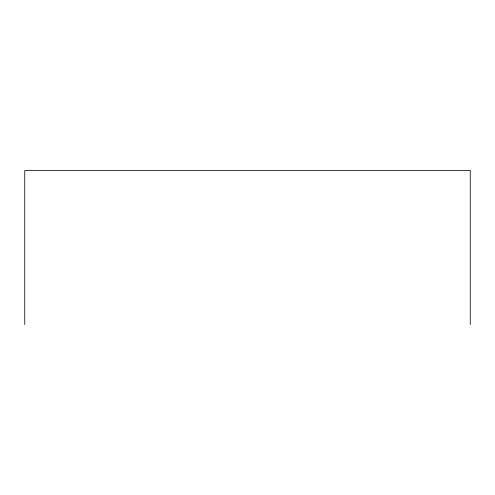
<?xml version="1.0" encoding="UTF-8"?>
<svg xmlns="http://www.w3.org/2000/svg" width="495" height="495" viewBox="0 0 495 495"><rect width="100%" height="100%" fill="white"/><g stroke="black" fill="none" stroke-linecap="round" stroke-linejoin="round"><path stroke-width="0.74" d="M470.25 324.547L470.25 170.453L24.75 170.453L24.75 324.547"/></g></svg>
